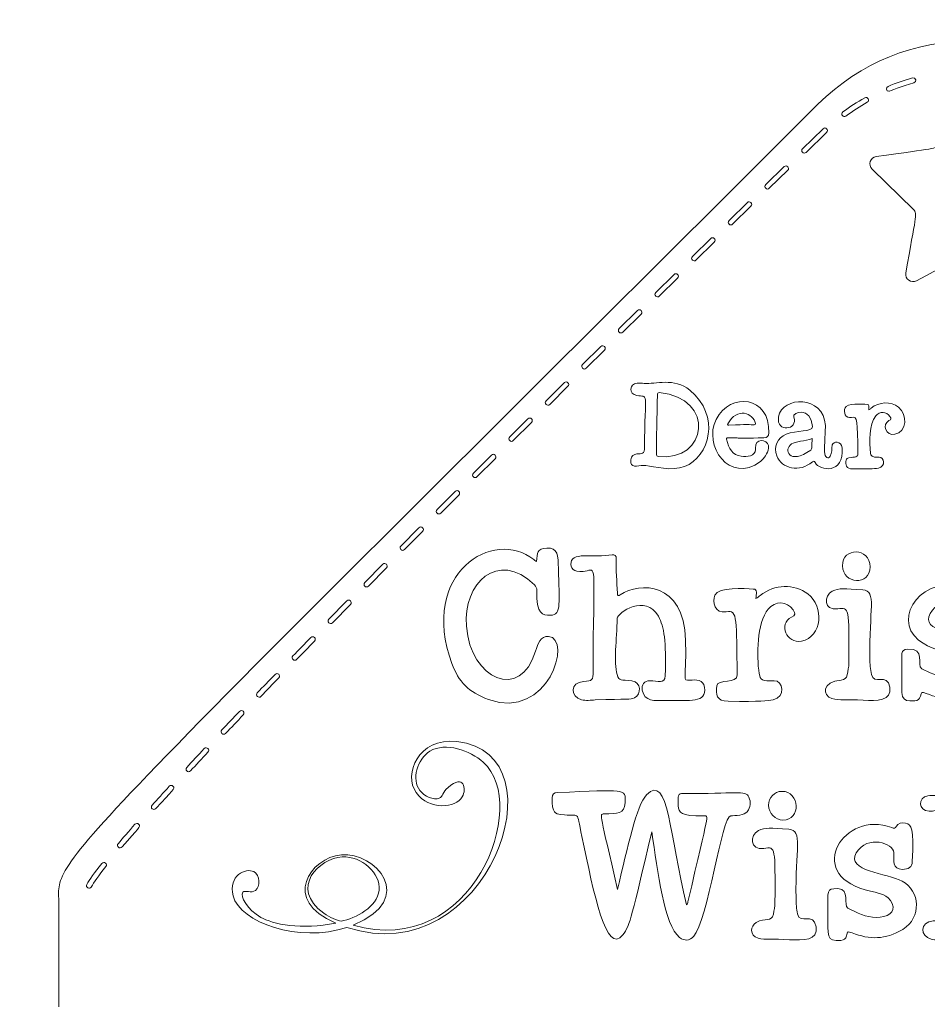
# Model space of a CAD drawing. Header units: inches. Extents: x 0.8 to 13.1, y 0.3 to 9.4.
# Drawn here: x 0.82 to 3.283, y 6.791 to 9.448 of the extents above; entities that cross this region are included whole.
import ezdxf

# ---------------------------------------------------------------- set-up
doc = ezdxf.new("R2010")
doc.units = ezdxf.units.IN
doc.header["$MEASUREMENT"] = 0
doc.layers.add('_U+0421_U+043B_U+043E_U+0439 1', color=7, linetype='Continuous')

msp = doc.modelspace()

# ---------------------------------------------------------------- linework, layer by layer
at = {"layer": '_U+0421_U+043B_U+043E_U+0439 1', "color": 12, "lineweight": 9, "true_color": 0xe30613}
for points, knots in [([(3.813, 9.2188), (3.5841, 9.4479), (3.2127, 9.4482), (2.9834, 9.2188), (0.82, 7.0637), (0.9265, 7.1858), (0.9265, 7.049), (0.9265, 4.9935), (0.9272, 4.2623), (0.9277, 4.0038), (0.9278, 3.9265), (0.9905, 3.864), (1.0678, 3.864), (1.1462, 3.864), (5.6502, 3.864), (5.7286, 3.864), (5.8059, 3.864), (5.8686, 3.9265), (5.8687, 4.0038), (5.87, 4.7172), (5.8699, 7.0626), (5.8699, 7.0496), (5.8699, 7.1857), (5.9744, 7.0657), (3.813, 9.2188)], [0, 0, 0, 0, 1, 1, 1, 2, 2, 2, 3, 3, 3, 4, 4, 4, 5, 5, 5, 6, 6, 6, 7, 7, 7, 8, 8, 8, 8]), ([(3.6663, 9.0431), (3.6663, 9.0431), (3.5542, 8.9338), (3.5542, 8.9338), (3.5419, 8.9219), (3.549, 8.9133), (3.5749, 8.7619), (3.5777, 8.7457), (3.5606, 8.7333), (3.546, 8.7409), (3.546, 8.7409), (3.4075, 8.8138), (3.4075, 8.8138), (3.3936, 8.8211), (3.3934, 8.8162), (3.2504, 8.7409), (3.2357, 8.7333), (3.2187, 8.7457), (3.2215, 8.7619), (3.2474, 8.9133), (3.2545, 8.9219), (3.2422, 8.9338), (3.2422, 8.9338), (3.1301, 9.0431), (3.1301, 9.0431), (3.1183, 9.0546), (3.1248, 9.0747), (3.1411, 9.0771), (3.3021, 9.1005), (3.3042, 9.0966), (3.311, 9.1105), (3.311, 9.1105), (3.3803, 9.2508), (3.3803, 9.2508), (3.3876, 9.2656), (3.4087, 9.2656), (3.416, 9.2508), (3.4909, 9.0992), (3.4862, 9.1016), (3.5003, 9.0996), (3.5003, 9.0996), (3.6552, 9.0771), (3.6552, 9.0771), (3.6716, 9.0747), (3.6781, 9.0546), (3.6663, 9.0431)], [0, 0, 0, 0, 1, 1, 1, 2, 2, 2, 3, 3, 3, 4, 4, 4, 5, 5, 5, 6, 6, 6, 7, 7, 7, 8, 8, 8, 9, 9, 9, 10, 10, 10, 11, 11, 11, 12, 12, 12, 13, 13, 13, 14, 14, 14, 15, 15, 15, 15])]:
    msp.add_open_spline(points, degree=3, knots=knots, dxfattribs=at)
at = {"layer": '_U+0421_U+043B_U+043E_U+0439 1', "color": 7, "lineweight": 9, "true_color": 0xffffff}
for points, knots in [([(3.1759, 9.254), (3.1759, 9.254), (3.2126, 9.2684), (3.2435, 9.277), (3.2523, 9.2794), (3.2487, 9.2928), (3.2398, 9.2904), (3.2172, 9.2841), (3.1948, 9.2763), (3.1733, 9.2674), (3.1663, 9.2645), (3.1684, 9.254), (3.1759, 9.254)], [0, 0, 0, 0, 1, 1, 1, 2, 2, 2, 3, 3, 3, 4, 4, 4, 4]), ([(3.0594, 9.1869), (3.0777, 9.2005), (3.097, 9.2131), (3.1169, 9.2244), (3.1249, 9.2289), (3.1181, 9.241), (3.1101, 9.2365), (3.0897, 9.2249), (3.0698, 9.212), (3.0511, 9.198), (3.0437, 9.1926), (3.052, 9.1814), (3.0594, 9.1869)], [0, 0, 0, 0, 1, 1, 1, 2, 2, 2, 3, 3, 3, 4, 4, 4, 4]), ([(2.9513, 9.0886), (2.9513, 9.0886), (3.0068, 9.1427), (3.0068, 9.1427), (3.0135, 9.149), (3.0039, 9.1591), (2.9973, 9.1527), (2.9973, 9.1527), (2.9416, 9.0985), (2.9416, 9.0985), (2.935, 9.0921), (2.9447, 9.0822), (2.9513, 9.0886)], [0, 0, 0, 0, 1, 1, 1, 2, 2, 2, 3, 3, 3, 4, 4, 4, 4]), ([(2.842, 9.0013), (2.842, 9.0013), (2.8918, 9.0499), (2.8918, 9.0499), (2.8984, 9.0563), (2.9081, 9.0464), (2.9015, 9.04), (2.9015, 9.04), (2.8517, 8.9913), (2.8517, 8.9913), (2.8452, 8.9849), (2.8354, 8.9949), (2.842, 9.0013)], [0, 0, 0, 0, 1, 1, 1, 2, 2, 2, 3, 3, 3, 4, 4, 4, 4]), ([(2.7522, 8.894), (2.7522, 8.894), (2.802, 8.9427), (2.802, 8.9427), (2.8085, 8.9491), (2.7988, 8.959), (2.7922, 8.9526), (2.7922, 8.9526), (2.7425, 8.904), (2.7425, 8.904), (2.736, 8.8975), (2.7457, 8.8876), (2.7522, 8.894)], [0, 0, 0, 0, 1, 1, 1, 2, 2, 2, 3, 3, 3, 4, 4, 4, 4]), ([(2.6529, 8.7966), (2.6529, 8.7966), (2.7025, 8.8453), (2.7025, 8.8453), (2.7091, 8.8518), (2.6993, 8.8617), (2.6928, 8.8553), (2.6928, 8.8553), (2.6431, 8.8065), (2.6431, 8.8065), (2.6366, 8.8001), (2.6463, 8.7902), (2.6529, 8.7966)], [0, 0, 0, 0, 1, 1, 1, 2, 2, 2, 3, 3, 3, 4, 4, 4, 4]), ([(2.5536, 8.6991), (2.5536, 8.6991), (2.6032, 8.7478), (2.6032, 8.7478), (2.6098, 8.7543), (2.6, 8.7642), (2.5935, 8.7577), (2.5935, 8.7577), (2.5439, 8.709), (2.5439, 8.709), (2.5373, 8.7025), (2.547, 8.6926), (2.5536, 8.6991)], [0, 0, 0, 0, 1, 1, 1, 2, 2, 2, 3, 3, 3, 4, 4, 4, 4]), ([(2.4545, 8.6014), (2.4545, 8.6014), (2.504, 8.6503), (2.504, 8.6503), (2.5106, 8.6567), (2.5008, 8.6666), (2.4943, 8.6601), (2.4943, 8.6601), (2.4447, 8.6113), (2.4447, 8.6113), (2.4382, 8.6048), (2.4479, 8.5949), (2.4545, 8.6014)], [0, 0, 0, 0, 1, 1, 1, 2, 2, 2, 3, 3, 3, 4, 4, 4, 4]), ([(2.3554, 8.5036), (2.3554, 8.5036), (2.4049, 8.5525), (2.4049, 8.5525), (2.4115, 8.559), (2.4017, 8.5689), (2.3952, 8.5624), (2.3952, 8.5624), (2.3457, 8.5135), (2.3457, 8.5135), (2.3392, 8.507), (2.349, 8.4972), (2.3554, 8.5036)], [0, 0, 0, 0, 1, 1, 1, 2, 2, 2, 3, 3, 3, 4, 4, 4, 4]), ([(2.4936, 8.4634), (2.4999, 8.4639), (2.5061, 8.463), (2.5123, 8.4625), (2.5434, 8.4602), (2.5931, 8.4792), (2.6362, 8.4442), (2.7208, 8.3756), (2.6893, 8.2629), (2.6222, 8.2373), (2.5862, 8.2236), (2.5405, 8.2376), (2.5168, 8.2401), (2.5017, 8.2417), (2.479, 8.2317), (2.4767, 8.2472), (2.4748, 8.2593), (2.4786, 8.2677), (2.4871, 8.2703), (2.5012, 8.2745), (2.5128, 8.2674), (2.513, 8.2842), (2.5153, 8.4499), (2.5249, 8.4241), (2.4923, 8.4297), (2.4708, 8.4334), (2.4715, 8.4616), (2.4936, 8.4634)], [0, 0, 0, 0, 1, 1, 1, 2, 2, 2, 3, 3, 3, 4, 4, 4, 5, 5, 5, 6, 6, 6, 7, 7, 7, 8, 8, 8, 9, 9, 9, 9]), ([(2.2566, 8.4057), (2.2566, 8.4057), (2.306, 8.4547), (2.306, 8.4547), (2.3125, 8.4612), (2.3028, 8.471), (2.2962, 8.4646), (2.2962, 8.4646), (2.2468, 8.4156), (2.2468, 8.4156), (2.2403, 8.4091), (2.2501, 8.3993), (2.2566, 8.4057)], [0, 0, 0, 0, 1, 1, 1, 2, 2, 2, 3, 3, 3, 4, 4, 4, 4]), ([(2.5455, 8.27), (2.5454, 8.2667), (2.5466, 8.2652), (2.5501, 8.2648), (2.684, 8.2488), (2.7084, 8.4231), (2.5534, 8.4376), (2.5492, 8.438), (2.5488, 8.4355), (2.5487, 8.4323), (2.5471, 8.3722), (2.546, 8.3032), (2.5457, 8.2892), (2.5457, 8.2892), (2.5455, 8.2892), (2.5455, 8.2892), (2.5455, 8.2828), (2.5456, 8.2764), (2.5455, 8.27)], [0, 0, 0, 0, 1, 1, 1, 2, 2, 2, 3, 3, 3, 4, 4, 4, 5, 5, 5, 6, 6, 6, 6]), ([(2.7077, 8.3649), (2.7464, 8.4401), (2.8538, 8.4285), (2.8504, 8.3282), (2.8501, 8.3186), (2.8462, 8.3158), (2.8364, 8.3154), (2.749, 8.3116), (2.7827, 8.3158), (2.743, 8.315), (2.7384, 8.3149), (2.7348, 8.3156), (2.7359, 8.3111), (2.7418, 8.286), (2.7516, 8.2682), (2.7756, 8.2653), (2.7902, 8.2636), (2.8137, 8.2646), (2.8145, 8.2834), (2.8147, 8.2869), (2.8143, 8.2925), (2.8151, 8.296), (2.8199, 8.3162), (2.8543, 8.308), (2.8498, 8.2868), (2.8468, 8.2728), (2.8387, 8.2593), (2.8276, 8.251), (2.7435, 8.1882), (2.6716, 8.2949), (2.7077, 8.3649)], [0, 0, 0, 0, 1, 1, 1, 2, 2, 2, 3, 3, 3, 4, 4, 4, 5, 5, 5, 6, 6, 6, 7, 7, 7, 8, 8, 8, 9, 9, 9, 10, 10, 10, 10]), ([(3.0035, 8.3488), (3.0038, 8.3411), (3.0008, 8.2903), (3.0011, 8.278), (3.0016, 8.2608), (3.0122, 8.2564), (3.0167, 8.2652), (3.0221, 8.2755), (3.0205, 8.2832), (3.0224, 8.2958), (3.024, 8.3062), (3.0474, 8.3076), (3.049, 8.2878), (3.0548, 8.216), (2.988, 8.2249), (2.9755, 8.2484), (2.9735, 8.2521), (2.9717, 8.2527), (2.9683, 8.2498), (2.9332, 8.2207), (2.8853, 8.2311), (2.8718, 8.2662), (2.8628, 8.2897), (2.874, 8.3156), (2.8972, 8.3251), (2.9242, 8.3361), (2.9696, 8.33), (2.9686, 8.3458), (2.9649, 8.4012), (2.9126, 8.3848), (2.9179, 8.3709), (2.931, 8.3366), (2.8694, 8.3275), (2.8767, 8.3717), (2.8863, 8.4295), (2.9999, 8.4308), (3.0035, 8.3488)], [0, 0, 0, 0, 1, 1, 1, 2, 2, 2, 3, 3, 3, 4, 4, 4, 5, 5, 5, 6, 6, 6, 7, 7, 7, 8, 8, 8, 9, 9, 9, 10, 10, 10, 11, 11, 11, 12, 12, 12, 12]), ([(2.7421, 8.3498), (2.798, 8.3512), (2.784, 8.3511), (2.8108, 8.3505), (2.813, 8.3506), (2.8152, 8.3505), (2.8144, 8.3541), (2.8081, 8.3826), (2.7645, 8.399), (2.7393, 8.3533), (2.7373, 8.3497), (2.7397, 8.3498), (2.7421, 8.3498)], [0, 0, 0, 0, 1, 1, 1, 2, 2, 2, 3, 3, 3, 4, 4, 4, 4]), ([(3.0569, 8.3963), (3.0519, 8.3837), (3.0578, 8.367), (3.0746, 8.3704), (3.0928, 8.3742), (3.0895, 8.3612), (3.0918, 8.2722), (3.0921, 8.2621), (3.0841, 8.264), (3.0673, 8.2608), (3.0639, 8.2602), (3.0603, 8.2589), (3.0598, 8.2551), (3.0582, 8.2419), (3.0593, 8.231), (3.0774, 8.2309), (3.1193, 8.2306), (3.1337, 8.2305), (3.1476, 8.2333), (3.1678, 8.2373), (3.1631, 8.2635), (3.1493, 8.2629), (3.1277, 8.262), (3.1272, 8.266), (3.126, 8.2739), (3.1215, 8.3023), (3.1223, 8.3523), (3.14, 8.3743), (3.1505, 8.3876), (3.1694, 8.3869), (3.1787, 8.3732), (3.183, 8.367), (3.1825, 8.365), (3.1759, 8.3617), (3.1553, 8.3513), (3.1687, 8.32), (3.1916, 8.3246), (3.2244, 8.3312), (3.2271, 8.3784), (3.2016, 8.3979), (3.1802, 8.4143), (3.1501, 8.4133), (3.1274, 8.3956), (3.1255, 8.394), (3.1238, 8.3921), (3.1209, 8.3911), (3.1214, 8.3982), (3.1236, 8.4051), (3.1167, 8.4057), (3.1031, 8.4067), (3.0619, 8.4089), (3.0569, 8.3963)], [0, 0, 0, 0, 1, 1, 1, 2, 2, 2, 3, 3, 3, 4, 4, 4, 5, 5, 5, 6, 6, 6, 7, 7, 7, 8, 8, 8, 9, 9, 9, 10, 10, 10, 11, 11, 11, 12, 12, 12, 13, 13, 13, 14, 14, 14, 15, 15, 15, 16, 16, 16, 17, 17, 17, 17]), ([(2.1579, 8.3076), (2.1579, 8.3076), (2.2072, 8.3567), (2.2072, 8.3567), (2.2138, 8.3632), (2.2039, 8.373), (2.1974, 8.3665), (2.1974, 8.3665), (2.1481, 8.3175), (2.1481, 8.3175), (2.1416, 8.311), (2.1515, 8.3012), (2.1579, 8.3076)], [0, 0, 0, 0, 1, 1, 1, 2, 2, 2, 3, 3, 3, 4, 4, 4, 4]), ([(2.9677, 8.313), (2.9489, 8.3068), (2.9218, 8.3046), (2.9117, 8.2984), (2.8896, 8.2848), (2.9048, 8.2392), (2.9642, 8.282), (2.9664, 8.2836), (2.9666, 8.2859), (2.9667, 8.2883), (2.967, 8.2965), (2.9673, 8.3048), (2.9677, 8.313)], [0, 0, 0, 0, 1, 1, 1, 2, 2, 2, 3, 3, 3, 4, 4, 4, 4]), ([(2.0594, 8.2094), (2.0594, 8.2094), (2.1086, 8.2585), (2.1086, 8.2585), (2.1151, 8.265), (2.1053, 8.2749), (2.0988, 8.2684), (2.0988, 8.2684), (2.0496, 8.2192), (2.0496, 8.2192), (2.0431, 8.2127), (2.0529, 8.2029), (2.0594, 8.2094)], [0, 0, 0, 0, 1, 1, 1, 2, 2, 2, 3, 3, 3, 4, 4, 4, 4]), ([(1.9611, 8.1109), (1.9611, 8.1109), (2.0102, 8.1602), (2.0102, 8.1602), (2.0167, 8.1667), (2.0069, 8.1765), (2.0004, 8.17), (2.0004, 8.17), (1.9513, 8.1207), (1.9513, 8.1207), (1.9448, 8.1142), (1.9546, 8.1044), (1.9611, 8.1109)], [0, 0, 0, 0, 1, 1, 1, 2, 2, 2, 3, 3, 3, 4, 4, 4, 4]), ([(1.863, 8.0122), (1.863, 8.0122), (1.912, 8.0616), (1.912, 8.0616), (1.9185, 8.0681), (1.9087, 8.0779), (1.9022, 8.0714), (1.9022, 8.0714), (1.8532, 8.022), (1.8532, 8.022), (1.8467, 8.0155), (1.8566, 8.0057), (1.863, 8.0122)], [0, 0, 0, 0, 1, 1, 1, 2, 2, 2, 3, 3, 3, 4, 4, 4, 4]), ([(1.9915, 7.7036), (2.0095, 7.6543), (2.0361, 7.626), (2.0908, 7.6062), (2.2532, 7.5475), (2.3188, 7.7727), (2.2531, 7.777), (2.2323, 7.7783), (2.2244, 7.758), (2.218, 7.7367), (2.1777, 7.6015), (2.0425, 7.6592), (2.0307, 7.8047), (2.0213, 7.9208), (2.1157, 8.0124), (2.2149, 7.9172), (2.2197, 7.9125), (2.222, 7.9076), (2.2218, 7.9009), (2.2194, 7.836), (2.2367, 7.8341), (2.2591, 7.8344), (2.2894, 7.8347), (2.282, 7.8713), (2.2801, 7.9611), (2.2794, 7.995), (2.2787, 8.0186), (2.249, 8.0164), (2.2208, 8.0143), (2.223, 8.0035), (2.2211, 7.9802), (2.2172, 7.9809), (2.2155, 7.9835), (2.2133, 7.9853), (2.1051, 8.0726), (1.9018, 7.9495), (1.9915, 7.7036)], [0, 0, 0, 0, 1, 1, 1, 2, 2, 2, 3, 3, 3, 4, 4, 4, 5, 5, 5, 6, 6, 6, 7, 7, 7, 8, 8, 8, 9, 9, 9, 10, 10, 10, 11, 11, 11, 12, 12, 12, 12]), ([(2.3583, 7.9551), (2.3843, 7.961), (2.375, 7.9638), (2.3741, 7.6824), (2.374, 7.6582), (2.3722, 7.6564), (2.3483, 7.6549), (2.3112, 7.6526), (2.3119, 7.6132), (2.3428, 7.6054), (2.3551, 7.6023), (2.3673, 7.6045), (2.3796, 7.6049), (2.4679, 7.6082), (2.4742, 7.6051), (2.4864, 7.611), (2.5052, 7.62), (2.5051, 7.6536), (2.4793, 7.6568), (2.4492, 7.6606), (2.4447, 7.6544), (2.4394, 7.6737), (2.4298, 7.7083), (2.4379, 7.7674), (2.4397, 7.8263), (2.4402, 7.8402), (2.516, 7.8946), (2.551, 7.8315), (2.567, 7.8028), (2.5722, 7.7646), (2.5695, 7.6705), (2.5688, 7.6478), (2.5494, 7.6569), (2.5281, 7.657), (2.5133, 7.6571), (2.5044, 7.6456), (2.5073, 7.6311), (2.5137, 7.6004), (2.5404, 7.6029), (2.5703, 7.6033), (2.639, 7.6043), (2.6811, 7.596), (2.6761, 7.639), (2.6734, 7.6616), (2.6523, 7.6591), (2.6364, 7.6587), (2.614, 7.6582), (2.6279, 7.6535), (2.6247, 7.7668), (2.6201, 7.9273), (2.5002, 7.924), (2.4479, 7.8901), (2.443, 7.8869), (2.4398, 7.8865), (2.4398, 7.8939), (2.4394, 7.9252), (2.4347, 7.9565), (2.4368, 7.9879), (2.4373, 7.9952), (2.433, 7.9995), (2.4261, 7.9983), (2.376, 7.989), (2.3109, 8.0088), (2.3141, 7.9718), (2.3152, 7.9585), (2.3259, 7.9478), (2.3583, 7.9551)], [0, 0, 0, 0, 1, 1, 1, 2, 2, 2, 3, 3, 3, 4, 4, 4, 5, 5, 5, 6, 6, 6, 7, 7, 7, 8, 8, 8, 9, 9, 9, 10, 10, 10, 11, 11, 11, 12, 12, 12, 13, 13, 13, 14, 14, 14, 15, 15, 15, 16, 16, 16, 17, 17, 17, 18, 18, 18, 19, 19, 19, 20, 20, 20, 21, 21, 21, 22, 22, 22, 22]), ([(3.0498, 7.9685), (3.0505, 7.9183), (3.1247, 7.9136), (3.1246, 7.9655), (3.1246, 8.0187), (3.0491, 8.019), (3.0498, 7.9685)], [0, 0, 0, 0, 1, 1, 1, 2, 2, 2, 2]), ([(1.7652, 7.9133), (1.7652, 7.9133), (1.8141, 7.9628), (1.8141, 7.9628), (1.8206, 7.9693), (1.8107, 7.9791), (1.8042, 7.9726), (1.8042, 7.9726), (1.7554, 7.9231), (1.7554, 7.9231), (1.7489, 7.9165), (1.7588, 7.9068), (1.7652, 7.9133)], [0, 0, 0, 0, 1, 1, 1, 2, 2, 2, 3, 3, 3, 4, 4, 4, 4]), ([(3.256, 7.7673), (3.2898, 7.7403), (3.319, 7.7393), (3.355, 7.728), (3.4156, 7.7091), (3.3918, 7.6215), (3.2648, 7.6896), (3.2496, 7.6977), (3.2773, 7.7473), (3.2266, 7.7423), (3.2067, 7.7404), (3.2107, 7.734), (3.2107, 7.678), (3.2107, 7.678), (3.2108, 7.678), (3.2108, 7.678), (3.2108, 7.6132), (3.205, 7.5992), (3.246, 7.6024), (3.2541, 7.603), (3.2589, 7.6069), (3.261, 7.6148), (3.2642, 7.6272), (3.2643, 7.6272), (3.2767, 7.6224), (3.323, 7.6045), (3.3657, 7.6033), (3.4135, 7.6322), (3.4654, 7.6636), (3.4605, 7.7375), (3.4122, 7.7627), (3.371, 7.7842), (3.258, 7.7902), (3.2874, 7.8392), (3.3183, 7.8907), (3.3887, 7.8643), (3.3888, 7.8407), (3.389, 7.8183), (3.3853, 7.795), (3.4121, 7.7947), (3.4286, 7.7945), (3.4388, 7.8014), (3.4394, 7.8158), (3.443, 7.9076), (3.4386, 7.9158), (3.4208, 7.9197), (3.4102, 7.9219), (3.4, 7.9195), (3.3966, 7.912), (3.3932, 7.9046), (3.3896, 7.9059), (3.3836, 7.9081), (3.2704, 7.9504), (3.1812, 7.8272), (3.256, 7.7673)], [0, 0, 0, 0, 1, 1, 1, 2, 2, 2, 3, 3, 3, 4, 4, 4, 5, 5, 5, 6, 6, 6, 7, 7, 7, 8, 8, 8, 9, 9, 9, 10, 10, 10, 11, 11, 11, 12, 12, 12, 13, 13, 13, 14, 14, 14, 15, 15, 15, 16, 16, 16, 17, 17, 17, 18, 18, 18, 18]), ([(2.956, 7.8921), (2.9189, 7.9205), (2.8664, 7.9188), (2.8269, 7.8879), (2.8235, 7.8853), (2.8206, 7.8819), (2.8155, 7.8801), (2.8164, 7.8926), (2.8203, 7.9046), (2.8081, 7.9055), (2.7847, 7.9073), (2.7128, 7.9112), (2.7041, 7.8892), (2.6966, 7.8703), (2.7031, 7.8376), (2.7349, 7.8441), (2.7678, 7.8506), (2.761, 7.8197), (2.7649, 7.6731), (2.7656, 7.6469), (2.7116, 7.6632), (2.7091, 7.6432), (2.7062, 7.6203), (2.7083, 7.6014), (2.7398, 7.6012), (2.8314, 7.6005), (2.8442, 7.6017), (2.8619, 7.6053), (2.8972, 7.6124), (2.889, 7.658), (2.865, 7.657), (2.8325, 7.6556), (2.8272, 7.6579), (2.8243, 7.6762), (2.8166, 7.7253), (2.8179, 7.8124), (2.8487, 7.851), (2.8671, 7.874), (2.8999, 7.8729), (2.9162, 7.849), (2.9236, 7.8382), (2.9227, 7.8348), (2.9114, 7.829), (2.8754, 7.8108), (2.8988, 7.7563), (2.9386, 7.7643), (2.9957, 7.7758), (3.0005, 7.8581), (2.956, 7.8921)], [0, 0, 0, 0, 1, 1, 1, 2, 2, 2, 3, 3, 3, 4, 4, 4, 5, 5, 5, 6, 6, 6, 7, 7, 7, 8, 8, 8, 9, 9, 9, 10, 10, 10, 11, 11, 11, 12, 12, 12, 13, 13, 13, 14, 14, 14, 15, 15, 15, 16, 16, 16, 16]), ([(3.1063, 7.6043), (3.1433, 7.6016), (3.1844, 7.6023), (3.1783, 7.6391), (3.1713, 7.6808), (3.1346, 7.6432), (3.1284, 7.6739), (3.1255, 7.688), (3.1244, 7.7024), (3.1241, 7.7168), (3.1214, 7.8493), (3.1441, 7.9007), (3.1049, 7.9033), (3.0557, 7.9067), (3.04, 7.9087), (3.0223, 7.8997), (2.9983, 7.8875), (2.9987, 7.8459), (3.037, 7.8516), (3.0696, 7.8564), (3.0676, 7.8548), (3.0672, 7.7046), (3.0672, 7.694), (3.0648, 7.6837), (3.0628, 7.6733), (3.061, 7.6637), (3.0559, 7.6593), (3.0461, 7.6587), (2.9937, 7.6558), (2.9952, 7.6162), (3.0212, 7.6086), (3.0414, 7.6027), (3.0611, 7.6075), (3.1063, 7.6043)], [0, 0, 0, 0, 1, 1, 1, 2, 2, 2, 3, 3, 3, 4, 4, 4, 5, 5, 5, 6, 6, 6, 7, 7, 7, 8, 8, 8, 9, 9, 9, 10, 10, 10, 11, 11, 11, 11]), ([(1.6678, 7.8141), (1.6678, 7.8141), (1.7165, 7.8637), (1.7165, 7.8637), (1.7229, 7.8703), (1.713, 7.88), (1.7066, 7.8735), (1.7066, 7.8735), (1.6579, 7.8238), (1.6579, 7.8238), (1.6515, 7.8173), (1.6614, 7.8076), (1.6678, 7.8141)], [0, 0, 0, 0, 1, 1, 1, 2, 2, 2, 3, 3, 3, 4, 4, 4, 4]), ([(1.5707, 7.7145), (1.5864, 7.7307), (1.6026, 7.7473), (1.6192, 7.7644), (1.6256, 7.7709), (1.6156, 7.7806), (1.6092, 7.7741), (1.5926, 7.757), (1.5765, 7.7404), (1.5607, 7.7242), (1.5544, 7.7176), (1.5643, 7.7079), (1.5707, 7.7145)], [0, 0, 0, 0, 1, 1, 1, 2, 2, 2, 3, 3, 3, 4, 4, 4, 4]), ([(1.4741, 7.6145), (1.4897, 7.6307), (1.5057, 7.6474), (1.5223, 7.6646), (1.5287, 7.6712), (1.5187, 7.6808), (1.5124, 7.6742), (1.4958, 7.657), (1.4797, 7.6404), (1.4641, 7.6242), (1.4577, 7.6175), (1.4678, 7.6079), (1.4741, 7.6145)], [0, 0, 0, 0, 1, 1, 1, 2, 2, 2, 3, 3, 3, 4, 4, 4, 4]), ([(1.416, 7.5739), (1.3994, 7.5565), (1.3834, 7.5397), (1.3681, 7.5236), (1.3617, 7.5169), (1.3719, 7.5074), (1.3782, 7.514), (1.3935, 7.5302), (1.4094, 7.5469), (1.4261, 7.5643), (1.4324, 7.571), (1.4224, 7.5806), (1.416, 7.5739)], [0, 0, 0, 0, 1, 1, 1, 2, 2, 2, 3, 3, 3, 4, 4, 4, 4]), ([(1.707, 6.9888), (1.5768, 6.945), (1.4172, 7.0023), (1.3986, 7.074), (1.3842, 7.1291), (1.434, 7.1505), (1.4544, 7.1398), (1.4727, 7.1302), (1.4722, 7.0991), (1.4592, 7.089), (1.4478, 7.0801), (1.431, 7.0909), (1.425, 7.0838), (1.4162, 7.0734), (1.4382, 7.0365), (1.4734, 7.0159), (1.5045, 6.9976), (1.5853, 6.9808), (1.6768, 7.0002), (1.5282, 7.0617), (1.6082, 7.1776), (1.6919, 7.1855), (1.782, 7.1941), (1.9006, 7.0667), (1.7238, 6.995), (2.0479, 6.9011), (2.2053, 7.3212), (2.0766, 7.4362), (2.0412, 7.4679), (1.974, 7.492), (1.9318, 7.4659), (1.8967, 7.4441), (1.882, 7.3894), (1.9045, 7.3599), (1.9166, 7.344), (1.9423, 7.3322), (1.9572, 7.3387), (1.9678, 7.3434), (1.9655, 7.3542), (1.9813, 7.368), (2.0247, 7.4063), (2.0317, 7.3635), (2.0196, 7.3424), (2.0025, 7.3128), (1.93, 7.3042), (1.8945, 7.3539), (1.8596, 7.4028), (1.8995, 7.5034), (2.005, 7.4923), (2.2993, 7.4612), (2.0859, 6.8622), (1.707, 6.9888)], [0, 0, 0, 0, 1, 1, 1, 2, 2, 2, 3, 3, 3, 4, 4, 4, 5, 5, 5, 6, 6, 6, 7, 7, 7, 8, 8, 8, 9, 9, 9, 10, 10, 10, 11, 11, 11, 12, 12, 12, 13, 13, 13, 14, 14, 14, 15, 15, 15, 16, 16, 16, 17, 17, 17, 17]), ([(1.3203, 7.473), (1.3037, 7.4553), (1.2879, 7.4384), (1.2729, 7.4222), (1.2666, 7.4155), (1.2768, 7.406), (1.283, 7.4128), (1.298, 7.4289), (1.3138, 7.4458), (1.3305, 7.4635), (1.3368, 7.4702), (1.3266, 7.4797), (1.3203, 7.473)], [0, 0, 0, 0, 1, 1, 1, 2, 2, 2, 3, 3, 3, 4, 4, 4, 4]), ([(2.6467, 6.9645), (2.6848, 7.0058), (2.7235, 7.2915), (2.7471, 7.2912), (2.7593, 7.291), (2.7846, 7.292), (2.7919, 7.3022), (2.8007, 7.3143), (2.8022, 7.328), (2.7966, 7.3415), (2.7882, 7.362), (2.7582, 7.3498), (2.6186, 7.3518), (2.6027, 7.352), (2.6042, 7.3461), (2.6049, 7.3183), (2.6054, 7.2991), (2.6119, 7.2907), (2.6728, 7.2906), (2.6894, 7.2906), (2.6886, 7.3085), (2.6312, 7.0577), (2.6306, 7.0551), (2.6306, 7.0521), (2.6275, 7.0498), (2.5808, 7.2373), (2.5785, 7.4085), (2.5192, 7.348), (2.491, 7.3191), (2.4687, 7.2072), (2.4401, 7.0915), (2.3932, 7.2984), (2.3901, 7.296), (2.404, 7.2962), (2.4413, 7.2968), (2.4588, 7.2968), (2.4609, 7.3262), (2.4639, 7.3664), (2.4611, 7.3612), (2.2781, 7.3542), (2.2682, 7.3538), (2.2633, 7.3501), (2.2632, 7.34), (2.2627, 7.2977), (2.2716, 7.2966), (2.2869, 7.2944), (2.3407, 7.2867), (2.3278, 7.3123), (2.3439, 7.2345), (2.3757, 7.0811), (2.4101, 6.9102), (2.4545, 6.9683), (2.4756, 6.9958), (2.4784, 7.0192), (2.5332, 7.2473), (2.5499, 7.1404), (2.5659, 6.9944), (2.6083, 6.9615), (2.6218, 6.951), (2.6351, 6.952), (2.6467, 6.9645)], [0, 0, 0, 0, 1, 1, 1, 2, 2, 2, 3, 3, 3, 4, 4, 4, 5, 5, 5, 6, 6, 6, 7, 7, 7, 8, 8, 8, 9, 9, 9, 10, 10, 10, 11, 11, 11, 12, 12, 12, 13, 13, 13, 14, 14, 14, 15, 15, 15, 16, 16, 16, 17, 17, 17, 18, 18, 18, 19, 19, 19, 20, 20, 20, 20]), ([(1.2257, 7.3712), (1.2089, 7.3529), (1.1933, 7.3358), (1.1789, 7.3198), (1.1728, 7.313), (1.1831, 7.3037), (1.1892, 7.3105), (1.2332, 7.3593), (1.2434, 7.3644), (1.2355, 7.3716), (1.2327, 7.3742), (1.2283, 7.374), (1.2257, 7.3712)], [0, 0, 0, 0, 1, 1, 1, 2, 2, 2, 3, 3, 3, 4, 4, 4, 4]), ([(3.5839, 7.0098), (3.5615, 7.0093), (3.5754, 7.0046), (3.5722, 7.1179), (3.5676, 7.2785), (3.4477, 7.2752), (3.3954, 7.2412), (3.3905, 7.2381), (3.3873, 7.2376), (3.3873, 7.245), (3.3869, 7.2764), (3.3822, 7.3076), (3.3843, 7.3391), (3.3848, 7.3464), (3.3806, 7.3507), (3.3737, 7.3494), (3.3532, 7.3456), (3.2889, 7.3469), (3.2814, 7.3455), (3.2523, 7.3396), (3.2558, 7.3051), (3.285, 7.3036), (3.3359, 7.301), (3.3227, 7.3692), (3.3216, 7.0336), (3.3215, 7.0093), (3.3197, 7.0076), (3.2958, 7.0061), (3.2587, 7.0038), (3.2594, 6.9643), (3.2903, 6.9566), (3.3026, 6.9535), (3.3148, 6.9556), (3.3271, 6.9561), (3.4154, 6.9593), (3.4217, 6.9562), (3.4339, 6.9621), (3.4527, 6.9712), (3.4526, 7.0048), (3.4269, 7.0079), (3.3967, 7.0117), (3.3922, 7.0056), (3.3869, 7.0248), (3.3773, 7.0595), (3.3854, 7.1185), (3.3873, 7.1775), (3.3877, 7.1921), (3.5192, 7.2944), (3.5171, 7.0657), (3.5171, 6.9924), (3.5202, 7.0079), (3.4757, 7.0081), (3.4608, 7.0082), (3.4519, 6.9967), (3.4549, 6.9823), (3.4612, 6.9516), (3.4879, 6.9541), (3.5178, 6.9545), (3.5865, 6.9554), (3.6286, 6.9472), (3.6236, 6.9902), (3.6209, 7.0127), (3.5998, 7.0103), (3.5839, 7.0098)], [0, 0, 0, 0, 1, 1, 1, 2, 2, 2, 3, 3, 3, 4, 4, 4, 5, 5, 5, 6, 6, 6, 7, 7, 7, 8, 8, 8, 9, 9, 9, 10, 10, 10, 11, 11, 11, 12, 12, 12, 13, 13, 13, 14, 14, 14, 15, 15, 15, 16, 16, 16, 17, 17, 17, 18, 18, 18, 19, 19, 19, 20, 20, 20, 21, 21, 21, 21]), ([(2.8858, 7.3573), (2.8655, 7.3572), (2.8494, 7.3405), (2.8497, 7.3197), (2.8499, 7.2985), (2.8682, 7.2796), (2.8886, 7.2795), (2.9385, 7.2793), (2.935, 7.3573), (2.8858, 7.3573)], [0, 0, 0, 0, 1, 1, 1, 2, 2, 2, 3, 3, 3, 3]), ([(3.2121, 7.1138), (3.1709, 7.1353), (3.0578, 7.1414), (3.0872, 7.1903), (3.1182, 7.2418), (3.1885, 7.2154), (3.1887, 7.1918), (3.1889, 7.1694), (3.1851, 7.1461), (3.212, 7.1458), (3.2285, 7.1456), (3.2387, 7.1525), (3.2392, 7.1669), (3.2428, 7.2587), (3.2385, 7.2669), (3.2207, 7.2708), (3.2101, 7.2731), (3.1998, 7.2706), (3.1964, 7.2631), (3.1931, 7.2557), (3.1894, 7.257), (3.1835, 7.2592), (3.0529, 7.308), (2.9486, 7.1348), (3.1115, 7.0908), (3.1523, 7.0798), (3.1732, 7.0788), (3.1846, 7.0533), (3.1955, 7.0288), (3.1711, 7.0157), (3.1418, 7.0157), (3.1134, 7.0157), (3.0889, 7.0277), (3.0647, 7.0407), (3.0508, 7.0481), (3.0723, 7.093), (3.037, 7.0937), (3.0047, 7.0943), (3.0105, 7.0889), (3.0105, 7.0292), (3.0105, 7.0292), (3.0106, 7.0292), (3.0106, 7.0292), (3.0106, 6.9644), (3.0048, 6.9503), (3.0459, 6.9535), (3.054, 6.9542), (3.0588, 6.958), (3.0608, 6.9659), (3.064, 6.9784), (3.0642, 6.9783), (3.0765, 6.9736), (3.1228, 6.9556), (3.1656, 6.9545), (3.2134, 6.9834), (3.2653, 7.0147), (3.2603, 7.0886), (3.2121, 7.1138)], [0, 0, 0, 0, 1, 1, 1, 2, 2, 2, 3, 3, 3, 4, 4, 4, 5, 5, 5, 6, 6, 6, 7, 7, 7, 8, 8, 8, 9, 9, 9, 10, 10, 10, 11, 11, 11, 12, 12, 12, 13, 13, 13, 14, 14, 14, 15, 15, 15, 16, 16, 16, 17, 17, 17, 18, 18, 18, 19, 19, 19, 19]), ([(1.1326, 7.268), (1.1154, 7.2485), (1.1003, 7.231), (1.0871, 7.2155), (1.0812, 7.2085), (1.0918, 7.1996), (1.0977, 7.2066), (1.1411, 7.2576), (1.1504, 7.2617), (1.1424, 7.2686), (1.1396, 7.2712), (1.1352, 7.2709), (1.1326, 7.268)], [0, 0, 0, 0, 1, 1, 1, 2, 2, 2, 3, 3, 3, 4, 4, 4, 4]), ([(2.9282, 7.0251), (2.9254, 7.0392), (2.9243, 7.0535), (2.924, 7.0679), (2.9212, 7.2004), (2.9439, 7.2518), (2.9047, 7.2544), (2.8555, 7.2578), (2.8399, 7.2598), (2.8221, 7.2508), (2.7982, 7.2386), (2.7985, 7.197), (2.8369, 7.2027), (2.8694, 7.2076), (2.8674, 7.2059), (2.867, 7.0557), (2.867, 7.0451), (2.8647, 7.0348), (2.8626, 7.0244), (2.8583, 7.0018), (2.8396, 7.0159), (2.8163, 7.0022), (2.7998, 6.9924), (2.7973, 6.9666), (2.821, 6.9597), (2.8412, 6.9538), (2.861, 6.9586), (2.9061, 6.9554), (2.9432, 6.9527), (2.9842, 6.9535), (2.9782, 6.9902), (2.9712, 7.032), (2.9344, 6.9943), (2.9282, 7.0251)], [0, 0, 0, 0, 1, 1, 1, 2, 2, 2, 3, 3, 3, 4, 4, 4, 5, 5, 5, 6, 6, 6, 7, 7, 7, 8, 8, 8, 9, 9, 9, 10, 10, 10, 11, 11, 11, 11]), ([(1.7944, 7.0893), (1.799, 7.1346), (1.7474, 7.1825), (1.6937, 7.1796), (1.6329, 7.1764), (1.5493, 7.0962), (1.6441, 7.0272), (1.6618, 7.0143), (1.6796, 7.0083), (1.6911, 7.0053), (1.7307, 7.0132), (1.7899, 7.0441), (1.7944, 7.0893)], [0, 0, 0, 0, 1, 1, 1, 2, 2, 2, 3, 3, 3, 4, 4, 4, 4]), ([(1.0429, 7.1619), (1.0233, 7.1372), (1.0096, 7.118), (1.0021, 7.105), (0.9976, 7.097), (1.0097, 7.0903), (1.0142, 7.0981), (1.0213, 7.1105), (1.0346, 7.1291), (1.0538, 7.1533), (1.0595, 7.1605), (1.0486, 7.1691), (1.0429, 7.1619)], [0, 0, 0, 0, 1, 1, 1, 2, 2, 2, 3, 3, 3, 4, 4, 4, 4])]:
    msp.add_open_spline(points, degree=3, knots=knots, dxfattribs=at)

doc.saveas('drawing.dxf')
